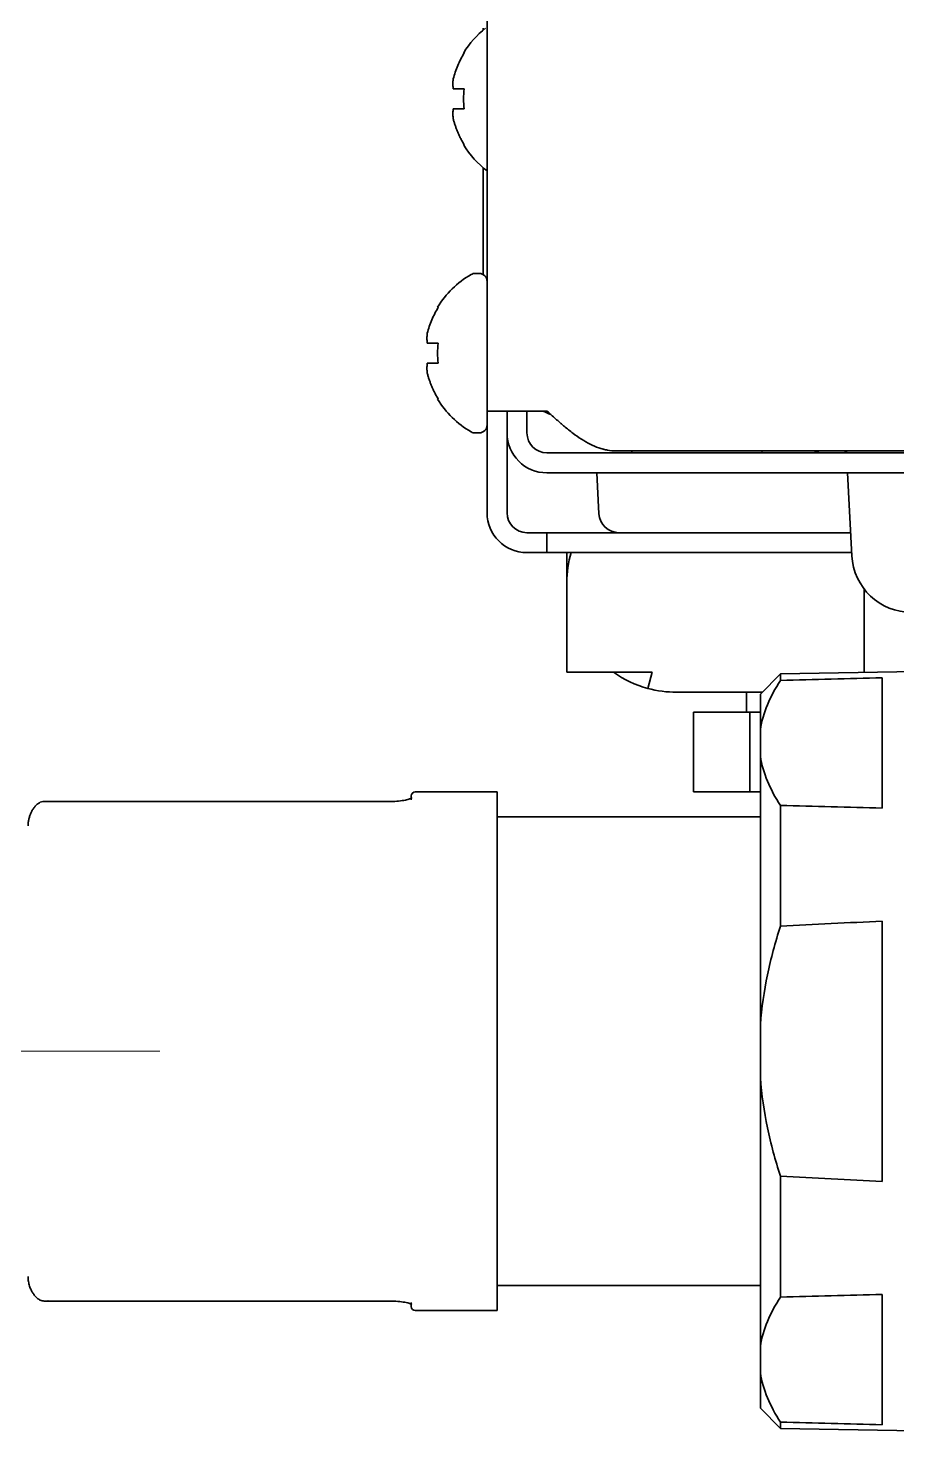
# Model space of a CAD drawing. Extents: x 5997 to 10491, y -672 to 3388.
# Drawn here: x 9508.5 to 9552, y 1322.8 to 1393.1 of the extents above; entities that cross this region are included whole.
import ezdxf

# ---------------------------------------------------------------- set-up
doc = ezdxf.new("R2010")
doc.units = 0
doc.header["$LTSCALE"] = 5
doc.layers.get('0').update_dxf_attribs({"linetype": 'CONTINUOUS', "lineweight": 0})
doc.layers.add('1', color=7, linetype='CONTINUOUS', true_color=0xffffff)

msp = doc.modelspace()

# ---------------------------------------------------------------- linework, layer by layer
at = {"color": 4}
msp.add_line((9415.073, 1341.826), (9515.073, 1341.826), dxfattribs=at)
at = {"layer": '1', "color": 7, "linetype": 'Continuous', "lineweight": 35}
for p, q in [((9531.473, 1373.926), (9531.473, 2070.96)), ((9531.273, 1393.025), (9531.273, 1393.126)), ((9530.295, 1391.876), (9530.328, 1391.876)), ((9530.328, 1387.276), (9530.295, 1387.276)), ((9531.273, 1380.773), (9531.273, 1386.127)), ((9531.073, 1380.826), (9530.873, 1380.826)), ((9528.995, 1379.126), (9529.028, 1379.126)), ((9529.028, 1374.526), (9528.995, 1374.526)), ((9531.473, 1368.826), (9531.473, 1373.926)), ((9531.473, 1373.926), (9533.473, 1373.926)), ((9532.473, 1372.826), (9532.473, 1373.926)), ((9533.473, 1372.826), (9533.473, 1373.926)), ((9533.473, 1373.926), (9534.473, 1373.926)), ((9530.873, 1372.826), (9531.073, 1372.826)), ((9532.473, 1372.814), (9532.473, 1368.826)), ((9534.473, 1371.826), (9778.773, 1371.826)), ((9537.937, 1371.926), (9537.737, 1371.926)), ((9537.937, 1371.926), (10351.009, 1371.926)), ((9538.721, 1371.826), (9538.722, 1371.926)), ((9545.244, 1371.826), (9545.262, 1371.926)), ((9549.405, 1371.826), (9549.459, 1371.926)), ((9549.478, 1371.926), (9549.483, 1371.826)), ((10353.473, 1370.826), (9534.473, 1370.826)), ((9537.08, 1368.774), (9536.973, 1370.826)), ((9549.536, 1370.826), (9549.754, 1366.669)), ((9533.473, 1367.826), (9534.473, 1367.826)), ((9534.473, 1366.826), (9534.473, 1367.826)), ((9534.473, 1367.826), (9536.473, 1367.826)), ((9538.079, 1367.826), (9536.473, 1367.826)), ((9538.079, 1367.826), (9539.077, 1367.826)), ((9539.077, 1367.826), (9549.693, 1367.826)), ((9533.473, 1366.826), (9534.473, 1366.826)), ((9536.473, 1366.826), (9534.473, 1366.826)), ((9535.473, 1365.326), (9535.473, 1366.826)), ((9549.745, 1366.826), (9536.473, 1366.826)), ((9535.473, 1365.326), (9535.473, 1360.826)), ((9550.373, 1360.817), (9550.373, 1364.995)), ((9535.473, 1360.826), (9539.746, 1360.826)), ((9539.746, 1360.826), (9539.526, 1360.02)), ((9546.173, 1360.744), (9545.173, 1359.726)), ((9552.973, 1360.862), (9546.173, 1360.744)), ((9546.173, 1360.744), (9546.173, 1360.417)), ((9551.273, 1360.549), (9551.273, 1354.02)), ((9540.973, 1359.826), (9545.271, 1359.826)), ((9544.473, 1359.826), (9544.473, 1358.826)), ((9545.173, 1357.953), (9545.173, 1359.726)), ((9541.823, 1358.826), (9544.648, 1358.826)), ((9541.823, 1358.826), (9541.823, 1354.826)), ((9544.648, 1358.826), (9545.173, 1358.826)), ((9544.648, 1354.826), (9544.648, 1358.826)), ((9545.173, 1356.616), (9545.173, 1357.953)), ((9545.173, 1343.163), (9545.173, 1356.616)), ((9531.973, 1354.826), (9527.873, 1354.826)), ((9531.973, 1328.826), (9531.973, 1354.826)), ((9544.648, 1354.826), (9541.823, 1354.826)), ((9545.173, 1354.826), (9544.648, 1354.826)), ((9526.673, 1354.352), (9509.352, 1354.352)), ((9527.673, 1354.626), (9527.673, 1354.427)), ((9546.173, 1354.152), (9546.173, 1348.091)), ((9545.173, 1353.576), (9531.973, 1353.576)), ((9551.273, 1348.355), (9551.273, 1335.297)), ((9545.173, 1340.489), (9545.173, 1343.163)), ((9545.173, 1327.036), (9545.173, 1340.489)), ((9546.173, 1335.561), (9546.173, 1329.5)), ((9531.973, 1330.076), (9545.173, 1330.076)), ((9551.273, 1329.632), (9551.273, 1323.103)), ((9509.355, 1329.3), (9526.673, 1329.3)), ((9527.673, 1329.026), (9527.673, 1329.225)), ((9527.873, 1328.826), (9531.973, 1328.826)), ((9545.173, 1325.699), (9545.173, 1327.036)), ((9545.173, 1323.926), (9545.173, 1325.699)), ((9545.173, 1323.926), (9546.173, 1322.909)), ((9546.173, 1322.909), (9546.173, 1323.235)), ((9546.173, 1322.909), (9552.973, 1322.79))]:
    msp.add_line(p, q, dxfattribs=at)
for centre, radius, start, end in [((9534.393, 1389.377), 4.8, 128.64635, 148.41865), ((9534.075, 1389.576), 3.78, 172.39595, 179.99653), ((9534.075, 1389.576), 3.78, 180.00345, 187.60407), ((9534.393, 1389.775), 4.8, 211.58373, 232.53083), ((9533.093, 1376.627), 4.8, 120.30118, 148.62729), ((9530.873, 1380.426), 0.4, 90, 120.30118), ((9531.073, 1380.426), 0.4, 0, 90), ((9533.093, 1377.025), 4.8, 211.37271, 239.69882), ((9531.073, 1373.226), 0.4, 270, 0), ((9530.873, 1373.226), 0.4, 239.69882, 270), ((9534.473, 1372.826), 2, 180, 270), ((9534.473, 1372.826), 1, 180, 270), ((9547.673, 1372.826), 1, 270, 295.84269), ((9533.473, 1368.826), 2, 180, 270), ((9533.473, 1368.826), 1, 180, 270), ((9538.079, 1368.826), 1, 183, 270), ((9540.973, 1365.326), 5.5, 164.17261, 180), ((9552.75, 1366.826), 3, 183, 270), ((9540.973, 1365.326), 5.5, 234.9032, 254.74488), ((9540.973, 1365.326), 5.5, 254.74488, 270), ((9527.873, 1354.626), 0.2, 90, 180), ((9688.274, -1348.809), 2700.641, 92.907807, 93.016155), ((9688.274, 4032.461), 2700.641, 266.983845, 267.092193), ((9527.873, 1329.026), 0.2, 180, 270)]:
    msp.add_arc(centre, radius, start, end, dxfattribs=at)
for centre, major_axis, start_param, end_param in [((9688.274, 11.967), (2700.641, 0), 1.621547, 1.623438), ((9688.274, 2702.602), (2700.641, 0), 4.659747, 4.661638), ((9688.274, -18.95), (-2700.641, 0), 4.76314, 4.765031), ((9688.274, 2671.685), (-2700.641, 0), 1.518154, 1.520046)]:
    msp.add_ellipse(centre, major_axis=major_axis, ratio=0.5, start_param=start_param, end_param=end_param, dxfattribs=at)
for points, knots in [([(9530.328, 1391.876), (9530.203, 1391.673), (9530.096, 1391.463), (9529.958, 1391.138), (9529.916, 1391.028), (9529.84, 1390.805), (9529.807, 1390.691), (9529.777, 1390.576)], [0, 0, 0, 0, 0.5, 0.5, 0.75, 0.75, 1, 1, 1, 1]), ([(9530.328, 1389.076), (9530.203, 1389.076), (9530.096, 1389.076), (9529.958, 1389.076), (9529.916, 1389.076), (9529.84, 1389.076), (9529.807, 1389.076), (9529.777, 1389.076)], [0, 0, 0, 0, 0.5, 0.5, 0.75, 0.75, 1, 1, 1, 1]), ([(9529.028, 1379.126), (9528.903, 1378.923), (9528.796, 1378.713), (9528.658, 1378.388), (9528.616, 1378.278), (9528.54, 1378.055), (9528.507, 1377.941), (9528.477, 1377.826)], [0, 0, 0, 0, 0.5, 0.5, 0.75, 0.75, 1, 1, 1, 1]), ([(9529.028, 1376.326), (9528.903, 1376.326), (9528.796, 1376.326), (9528.658, 1376.326), (9528.616, 1376.326), (9528.54, 1376.326), (9528.507, 1376.326), (9528.477, 1376.326)], [0, 0, 0, 0, 0.5, 0.5, 0.75, 0.75, 1, 1, 1, 1]), ([(9534.473, 1373.926), (9534.616, 1373.796), (9534.76, 1373.666), (9534.976, 1373.474), (9535.048, 1373.41), (9535.157, 1373.316), (9535.193, 1373.284), (9535.266, 1373.222), (9535.302, 1373.192), (9535.483, 1373.04), (9535.627, 1372.924), (9535.915, 1372.707), (9536.059, 1372.605), (9536.351, 1372.418), (9536.495, 1372.335), (9536.783, 1372.19), (9536.926, 1372.129), (9537.142, 1372.054), (9537.215, 1372.031), (9537.306, 1372.007), (9537.324, 1372.003), (9537.36, 1371.994), (9537.415, 1371.981), (9537.469, 1371.971), (9537.65, 1371.939), (9537.793, 1371.926), (9537.937, 1371.926)], [0, 0, 0, 0, 0.125, 0.125, 0.1875, 0.1875, 0.21875, 0.21875, 0.25, 0.25, 0.375, 0.375, 0.5, 0.5, 0.625, 0.625, 0.75, 0.75, 0.8125, 0.8125, 0.828125, 0.828125, 0.84375, 0.875, 0.875, 1, 1, 1, 1]), ([(9545.173, 1357.953), (9545.235, 1358.374), (9545.354, 1358.79), (9545.693, 1359.611), (9545.912, 1360.016), (9546.173, 1360.417)], [0, 0, 0, 0, 0.5, 0.5, 1, 1, 1, 1]), ([(9546.173, 1354.152), (9545.912, 1354.553), (9545.693, 1354.959), (9545.354, 1355.779), (9545.235, 1356.195), (9545.173, 1356.616)], [0, 0, 0, 0, 0.5, 0.5, 1, 1, 1, 1]), ([(9508.626, 1353.794), (9508.65, 1353.844), (9508.676, 1353.894), (9508.736, 1353.99), (9508.769, 1354.036), (9508.825, 1354.103), (9508.845, 1354.124), (9508.887, 1354.167), (9508.909, 1354.187), (9508.978, 1354.245), (9509.028, 1354.281), (9509.084, 1354.311)], [0, 0, 0, 0, 0.25, 0.25, 0.5, 0.5, 0.625, 0.625, 0.75, 0.75, 1, 1, 1, 1]), ([(9527.711, 1354.527), (9527.711, 1354.527), (9527.71, 1354.526), (9527.687, 1354.51), (9527.587, 1354.469), (9527.378, 1354.412), (9527.048, 1354.365), (9526.753, 1354.347), (9526.599, 1354.354), (9526.577, 1354.355)], [0, 0, 0, 0, 0.018111, 0.118249, 0.264032, 0.470073, 0.710482, 0.959056, 1, 1, 1, 1]), ([(9508.473, 1353.124), (9508.473, 1353.131), (9508.473, 1353.139), (9508.473, 1353.154), (9508.474, 1353.177), (9508.476, 1353.23), (9508.48, 1353.275), (9508.488, 1353.335), (9508.492, 1353.364), (9508.503, 1353.422), (9508.509, 1353.451), (9508.529, 1353.535), (9508.545, 1353.589), (9508.583, 1353.694), (9508.603, 1353.745), (9508.626, 1353.794)], [0, 0, 0, 0, 0.03125, 0.03125, 0.0625, 0.125, 0.25, 0.25, 0.375, 0.375, 0.5, 0.5, 0.75, 0.75, 1, 1, 1, 1]), ([(9545.173, 1343.163), (9545.235, 1344.006), (9545.354, 1344.837), (9545.693, 1346.478), (9545.912, 1347.289), (9546.173, 1348.091)], [0, 0, 0, 0, 0.5, 0.5, 1, 1, 1, 1]), ([(9546.173, 1335.561), (9545.912, 1336.363), (9545.693, 1337.174), (9545.354, 1338.816), (9545.235, 1339.647), (9545.173, 1340.489)], [0, 0, 0, 0, 0.5, 0.5, 1, 1, 1, 1]), ([(9508.626, 1329.859), (9508.65, 1329.808), (9508.676, 1329.758), (9508.736, 1329.662), (9508.769, 1329.616), (9508.825, 1329.55), (9508.845, 1329.528), (9508.887, 1329.486), (9508.909, 1329.465), (9508.978, 1329.407), (9509.028, 1329.372), (9509.084, 1329.341)], [0, 0, 0, 0, 0.25, 0.25, 0.5, 0.5, 0.625, 0.625, 0.75, 0.75, 1, 1, 1, 1]), ([(9545.173, 1327.036), (9545.235, 1327.457), (9545.354, 1327.873), (9545.693, 1328.694), (9545.912, 1329.099), (9546.173, 1329.5)], [0, 0, 0, 0, 0.5, 0.5, 1, 1, 1, 1]), ([(9509.473, 1329.307), (9509.465, 1329.306), (9509.457, 1329.305), (9509.44, 1329.304), (9509.432, 1329.303), (9509.407, 1329.301), (9509.391, 1329.3), (9509.342, 1329.299), (9509.309, 1329.3), (9509.244, 1329.306), (9509.212, 1329.31), (9509.148, 1329.322), (9509.116, 1329.331), (9509.084, 1329.341)], [0, 0, 0, 0, 0.0625, 0.0625, 0.125, 0.125, 0.25, 0.25, 0.5, 0.5, 0.75, 0.75, 1, 1, 1, 1]), ([(9526.673, 1329.296), (9526.719, 1329.298), (9526.896, 1329.3), (9527.2, 1329.27), (9527.499, 1329.212), (9527.664, 1329.155), (9527.709, 1329.128), (9527.711, 1329.125), (9527.711, 1329.125)], [0, 0, 0, 0, 0.089897, 0.349036, 0.612704, 0.835843, 0.975178, 1, 1, 1, 1]), ([(9546.173, 1323.235), (9545.912, 1323.636), (9545.693, 1324.042), (9545.354, 1324.862), (9545.235, 1325.278), (9545.173, 1325.699)], [0, 0, 0, 0, 0.5, 0.5, 1, 1, 1, 1])]:
    msp.add_open_spline(points, degree=3, knots=knots, dxfattribs=at)
for points in [[(9529.777, 1390.576), (9529.774, 1390.55), (9529.768, 1390.499), (9529.763, 1390.425), (9529.761, 1390.353), (9529.761, 1390.283), (9529.764, 1390.214), (9529.769, 1390.145), (9529.774, 1390.099), (9529.777, 1390.076)], [(9529.777, 1390.076), (9529.791, 1390.076), (9529.821, 1390.076), (9529.871, 1390.076), (9529.928, 1390.076), (9529.989, 1390.076), (9530.055, 1390.076), (9530.13, 1390.076), (9530.217, 1390.076), (9530.289, 1390.076), (9530.328, 1390.076)], [(9529.777, 1389.076), (9529.774, 1389.052), (9529.769, 1389.005), (9529.764, 1388.934), (9529.761, 1388.862), (9529.761, 1388.791), (9529.764, 1388.719), (9529.769, 1388.648), (9529.774, 1388.6), (9529.777, 1388.576)], [(9529.777, 1388.576), (9529.791, 1388.522), (9529.821, 1388.414), (9529.871, 1388.252), (9529.928, 1388.093), (9529.989, 1387.938), (9530.055, 1387.786), (9530.13, 1387.63), (9530.217, 1387.463), (9530.289, 1387.34), (9530.328, 1387.276)], [(9528.477, 1377.826), (9528.474, 1377.802), (9528.469, 1377.755), (9528.464, 1377.684), (9528.461, 1377.612), (9528.461, 1377.541), (9528.464, 1377.469), (9528.469, 1377.398), (9528.474, 1377.35), (9528.477, 1377.326)], [(9528.477, 1377.326), (9528.491, 1377.326), (9528.521, 1377.326), (9528.571, 1377.326), (9528.628, 1377.326), (9528.689, 1377.326), (9528.755, 1377.326), (9528.83, 1377.326), (9528.917, 1377.326), (9528.989, 1377.326), (9529.028, 1377.326)], [(9529.028, 1377.326), (9529.006, 1377.159), (9528.984, 1376.826), (9529.006, 1376.493), (9529.028, 1376.326)], [(9528.477, 1376.326), (9528.474, 1376.3), (9528.468, 1376.249), (9528.463, 1376.175), (9528.461, 1376.103), (9528.461, 1376.033), (9528.464, 1375.964), (9528.469, 1375.895), (9528.474, 1375.849), (9528.477, 1375.826)], [(9528.477, 1375.826), (9528.491, 1375.772), (9528.521, 1375.664), (9528.571, 1375.502), (9528.628, 1375.343), (9528.689, 1375.188), (9528.755, 1375.036), (9528.83, 1374.88), (9528.917, 1374.713), (9528.989, 1374.59), (9529.028, 1374.526)], [(9534.273, 1373.926), (9534.406, 1373.866), (9534.538, 1373.806), (9534.67, 1373.747)], [(9509.084, 1354.311), (9509.126, 1354.325), (9509.212, 1354.345), (9509.342, 1354.355), (9509.429, 1354.35), (9509.473, 1354.345)], [(9508.473, 1330.529), (9508.473, 1330.442), (9508.488, 1330.275), (9508.546, 1330.049), (9508.598, 1329.919), (9508.626, 1329.859)]]:
    msp.add_open_spline(points, degree=3, dxfattribs=at)

doc.saveas('drawing.dxf')
